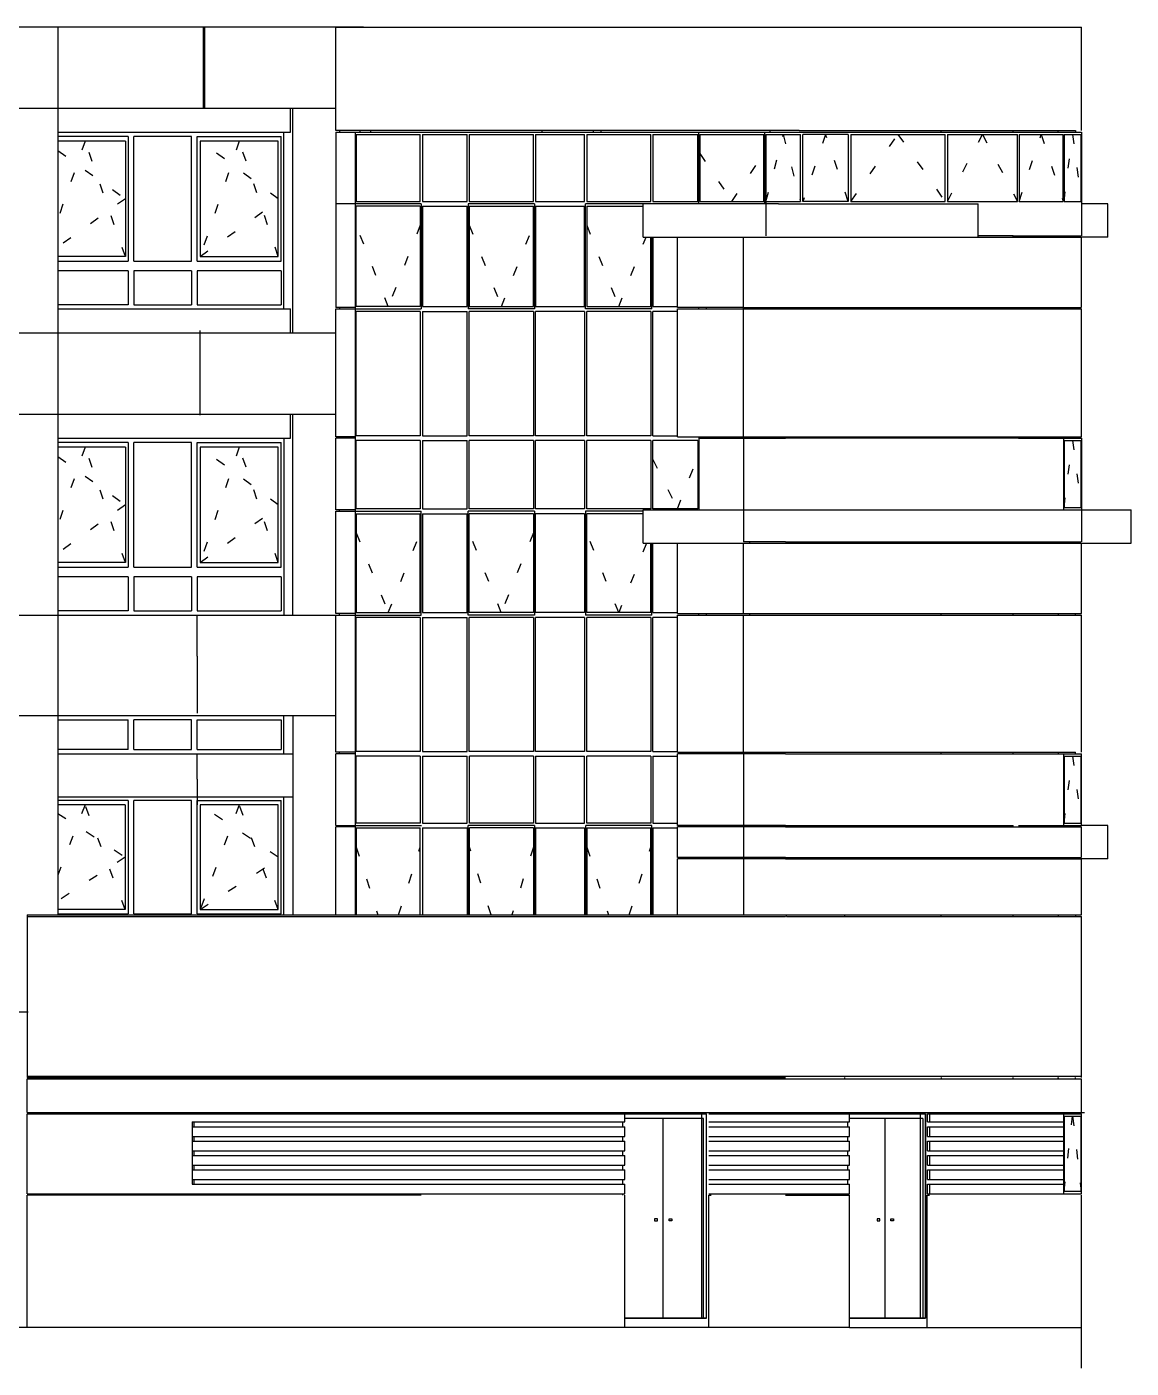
# Model space of a CAD drawing. Header units: metres. Extents: x -54.9 to 38.2, y -3.7 to 17.4.
# Drawn here: x 26.66 to 38.2, y -3.72 to 10.3 of the extents above; entities that cross this region are included whole.
import ezdxf

# ---------------------------------------------------------------- set-up
doc = ezdxf.new("R2010")
doc.units = ezdxf.units.M
for name, pattern in [('CENTER', [1, 0.5, -0.25, 0, -0.25]), ('DASHDOT', [2, 1.25, -0.25, 0.25, -0.25]), ('DASHED', [0.75, 0.5, -0.25]), ('DOT', [0.25, 0, -0.25])]:
    doc.linetypes.add(name, pattern=pattern)
for name, color, linetype in [('1', 7, 'DASHED'), ('3', 7, 'CENTER'), ('4', 7, 'DASHDOT')]:
    doc.layers.add(name, color=color, linetype=linetype)

msp = doc.modelspace()

# ---------------------------------------------------------------- linework, layer by layer
at = {"layer": '1', "color": 1, "linetype": 'CONTINUOUS'}
for p, q in [((24.840732, 10.3), (28.515728, 10.3)), ((28.507744, 9.45), (28.507744, 10.3)), ((28.515728, 10.3), (30.177783, 10.3)), ((28.515728, 9.45), (28.515728, 10.3)), ((28.521739, 9.45), (28.521739, 10.3)), ((29.888622, 10.295), (37.68258, 10.295)), ((29.888622, 9.215), (29.888622, 10.295)), ((30.177783, 10.295), (30.177783, 10.3)), ((37.68258, 9.215), (37.68258, 10.295)), ((25.949903, 9.45), (27.065776, 9.45)), ((26.984504, 9.45), (28.515728, 9.45)), ((28.515728, 9.45), (29.439972, 9.45)), ((29.415999, 9.2), (29.415999, 9.45)), ((29.439972, 9.45), (29.888622, 9.45)), ((29.439972, 7.1), (29.439972, 9.45)), ((26.984504, 9.2), (29.415999, 9.2)), ((29.344131, 7.35), (29.344131, 9.2)), ((34.732789, 9.215), (29.888622, 9.215)), ((29.888622, 9.2), (37.68258, 9.2)), ((29.888622, 9.2), (29.888622, 7.365)), ((29.92897, 9.215), (29.92897, 9.2)), ((30.09124, 9.2), (30.09124, 7.365)), ((30.144936, 9.2), (30.144936, 9.215)), ((30.252293, 9.215), (30.252292, 9.2)), ((32.045818, 9.2), (32.045818, 9.215)), ((32.581256, 9.2), (32.581256, 9.215)), ((32.661832, 9.2), (32.661831, 9.215)), ((33.683139, 8.45), (33.683139, 9.2)), ((34.374746, 8.45), (34.374746, 9.2)), ((34.428442, 9.2), (34.428442, 9.215)), ((34.732789, 9.215), (37.622395, 9.215)), ((36.218678, 9.2), (36.218678, 9.215)), ((36.96798, 9.2), (36.96798, 9.215)), ((37.440093, 9.2), (37.440093, 9.215)), ((37.622386, 9.215), (37.622386, 9.2)), ((37.68258, 9.2), (37.68258, 8.115)), ((30.09124, 8.45), (29.888622, 8.45)), ((30.782848, 8.45), (30.09124, 8.45)), ((30.782848, 8.45), (30.782661, 7.35)), ((31.273666, 8.45), (31.273479, 7.35)), ((31.965274, 8.45), (31.273666, 8.45)), ((31.965274, 8.45), (31.965087, 7.35)), ((32.500873, 7.35), (32.500712, 8.45)), ((33.101431, 8.45), (32.500712, 8.45)), ((34.514944, 8.45), (33.101431, 8.45)), ((33.101431, 8.1), (33.101431, 8.45)), ((34.385901, 8.475), (34.385901, 8.115)), ((34.514944, 8.45), (35.854368, 8.45)), ((35.577307, 8.45), (36.603062, 8.45)), ((36.603062, 8.1), (36.603062, 8.45)), ((37.959399, 8.45), (37.68258, 8.45)), ((37.959399, 8.1), (37.959399, 8.45)), ((33.101431, 8.1), (37.68258, 8.1)), ((33.192481, 7.35), (33.192371, 8.1)), ((33.459405, 7.365), (33.459405, 8.1)), ((34.151173, 7.35), (34.151173, 8.1)), ((36.96798, 8.115), (36.603062, 8.115)), ((36.603062, 8.1), (36.96798, 8.1)), ((36.96798, 8.115), (37.680052, 8.115)), ((36.96798, 8.1), (36.96798, 8.115)), ((37.440093, 8.1), (37.440093, 8.115)), ((37.62239, 8.1), (37.62239, 8.115)), ((37.959399, 8.1), (37.68258, 8.1)), ((37.68258, 7.365), (37.68258, 8.1)), ((26.984504, 7.35), (29.415999, 7.35)), ((29.415999, 7.1), (29.415999, 7.35)), ((29.888613, 7.35), (30.782661, 7.35)), ((29.888613, 6.015), (29.888613, 7.35)), ((30.09124, 7.365), (29.888622, 7.365)), ((29.928965, 7.365), (29.928965, 7.35)), ((31.965087, 7.35), (31.273479, 7.35)), ((33.192481, 7.35), (32.500873, 7.35)), ((34.151013, 7.365), (33.459405, 7.365)), ((33.459566, 7.35), (34.588256, 7.35)), ((33.459566, 6.015), (33.459566, 7.35)), ((33.683139, 7.35), (33.683139, 7.365)), ((33.763683, 7.35), (33.763683, 7.365)), ((34.151013, 7.365), (37.680052, 7.365)), ((34.151173, 6.015), (34.151173, 7.35)), ((34.428442, 7.35), (34.428442, 7.365)), ((34.588256, 7.35), (37.68258, 7.35)), ((36.218678, 7.35), (36.218678, 7.365)), ((36.96798, 7.35), (36.96798, 7.365)), ((37.440093, 7.35), (37.440093, 7.365)), ((37.62239, 7.35), (37.62239, 7.365)), ((37.68258, 6.015), (37.68258, 7.35)), ((25.949903, 7.1), (26.984504, 7.1)), ((26.984504, 7.1), (29.439972, 7.1)), ((28.471582, 6.23926), (28.471582, 7.125)), ((29.415999, 7.1), (29.888622, 7.1)), ((19.474301, 6.25), (26.984508, 6.25)), ((26.984504, 6.25), (29.439972, 6.25)), ((29.416004, 6.25), (29.888622, 6.25)), ((29.416004, 6), (29.416004, 6.25)), ((29.439972, 4.15), (29.439972, 6.25)), ((26.984504, 6), (29.416004, 6)), ((29.344142, 6), (29.34417, 4.15)), ((30.091053, 6.015), (29.888613, 6.015)), ((30.091053, 6), (29.888613, 6)), ((29.888613, 5.25), (29.888613, 6)), ((29.928965, 6), (29.928965, 6.015)), ((33.459566, 6.015), (34.588256, 6.015)), ((33.683299, 6.015), (33.683299, 5.25)), ((33.683299, 6), (34.588256, 6)), ((33.763843, 6), (33.763843, 6.015)), ((34.151173, 6), (34.151173, 4.915)), ((34.218255, 6), (34.218255, 6.015)), ((37.024597, 6), (34.565811, 6)), ((34.588256, 6.015), (37.68258, 6.015)), ((36.218678, 6), (36.218678, 6.015)), ((36.967976, 6), (36.967976, 6.015)), ((37.024597, 6), (37.68258, 6)), ((37.440093, 6.015), (37.440097, 6)), ((37.499287, 5.25), (37.499287, 6)), ((37.622395, 6), (37.622395, 6.015)), ((37.68258, 6), (37.68258, 4.915)), ((30.091053, 5.25), (29.888613, 5.25)), ((29.888613, 5.235), (30.782661, 5.235)), ((29.888613, 4.165), (29.888613, 5.235)), ((29.928967, 5.235), (29.928967, 5.25)), ((30.782661, 4.15), (30.782661, 5.235)), ((31.273479, 4.15), (31.273479, 5.235)), ((31.965087, 5.235), (31.273479, 5.235)), ((32.500873, 5.235), (32.500525, 4.15)), ((33.101592, 5.235), (32.500873, 5.235)), ((33.101592, 5.25), (34.151173, 5.25)), ((33.101592, 4.9), (33.101592, 5.25)), ((34.151173, 5.25), (37.680052, 5.25)), ((37.680052, 5.25), (38.203038, 5.25)), ((38.203038, 4.9), (38.203038, 5.25)), ((34.588256, 4.915), (34.151173, 4.915)), ((34.218255, 4.9), (34.218255, 4.915)), ((34.588256, 4.915), (37.680052, 4.915)), ((36.218678, 4.9), (36.218678, 4.915)), ((36.967976, 4.9), (36.967976, 4.915)), ((37.440095, 4.915), (37.440097, 4.9)), ((37.622395, 4.9), (37.622395, 4.915)), ((33.101592, 4.9), (34.588256, 4.9)), ((33.192481, 4.15), (33.192481, 4.9)), ((33.459566, 4.165), (33.459566, 4.9)), ((34.151173, 4.165), (34.151173, 4.9)), ((34.588256, 4.9), (38.203038, 4.9)), ((34.588256, 4.9), (34.588256, 4.9)), ((37.68258, 4.165), (37.68258, 4.9)), ((19.474301, 4.15), (26.984504, 4.15)), ((26.984504, 4.15), (29.439972, 4.15)), ((28.441494, 3.72), (28.441494, 4.15)), ((29.439972, 4.15), (29.888622, 4.15)), ((30.091053, 4.165), (29.888613, 4.165)), ((29.888613, 4.15), (30.782661, 4.15)), ((29.888613, 2.715), (29.888613, 4.15)), ((29.92897, 4.15), (29.92897, 4.165)), ((33.192481, 4.15), (32.500525, 4.15)), ((33.459566, 4.165), (34.588256, 4.165)), ((33.459566, 4.15), (34.588256, 4.15)), ((33.459566, 2.715), (33.459566, 4.15)), ((33.683299, 4.15), (33.683299, 4.165)), ((33.763843, 4.15), (33.763843, 4.165)), ((34.151173, 2.715), (34.151173, 4.15)), ((34.218255, 4.15), (34.218255, 4.165)), ((34.588256, 4.165), (37.68258, 4.165)), ((34.588256, 4.15), (37.68258, 4.15)), ((36.218678, 4.15), (36.218678, 4.165)), ((36.967976, 4.15), (36.967976, 4.165)), ((37.440096, 4.165), (37.440097, 4.15)), ((37.622395, 4.15), (37.622395, 4.165)), ((37.68258, 2.715), (37.68258, 4.15)), ((28.441494, 3.72), (28.441494, 3.125)), ((19.474296, 3.1), (26.984504, 3.1)), ((26.984504, 3.1), (29.440017, 3.1)), ((29.34418, 3.1), (29.888622, 3.1)), ((29.34418, 2.7), (29.34418, 3.1)), ((29.440017, 3.1), (29.440017, 1.015)), ((26.984504, 2.7), (29.440017, 2.7)), ((28.441318, 2.434778), (28.441318, 2.7)), ((30.091053, 2.715), (29.888613, 2.715)), ((30.091758, 2.7), (29.888622, 2.7)), ((29.888622, 1.95), (29.888622, 2.7)), ((29.928972, 2.7), (29.928972, 2.715)), ((30.091758, 2.7), (30.091758, 1.015)), ((33.459566, 2.715), (34.588256, 2.715)), ((34.588256, 2.7), (33.459936, 2.7)), ((33.459936, 1.95), (33.459936, 2.7)), ((33.540404, 2.7), (33.540404, 2.715)), ((34.151173, 2.715), (34.151173, 1.015)), ((34.588256, 2.715), (37.622392, 2.715)), ((34.588256, 2.7), (37.68258, 2.7)), ((36.218678, 2.7), (36.218678, 2.715)), ((36.96798, 2.7), (36.96798, 2.715)), ((37.024597, 2.7), (37.68258, 2.7)), ((37.440097, 2.715), (37.440097, 2.7)), ((37.499287, 1.95), (37.499287, 2.7)), ((37.622395, 2.7), (37.622395, 2.715)), ((37.68258, 1.95), (37.68258, 2.7)), ((28.441318, 2.434778), (28.441318, 2.166053)), ((26.984504, 2.25), (29.440017, 2.25)), ((29.34418, 1.015), (29.34418, 2.25)), ((29.888622, 1.95), (30.783366, 1.95)), ((30.091758, 1.935), (29.888622, 1.935)), ((29.888622, 1.015), (29.888622, 1.935)), ((29.928972, 1.935), (29.928972, 1.95)), ((31.274184, 1.015), (31.274184, 1.95)), ((31.965792, 1.95), (31.274184, 1.95)), ((31.965792, 1.95), (31.965792, 1.015)), ((32.501243, 1.015), (32.501243, 1.95)), ((34.588256, 1.95), (33.459936, 1.95)), ((34.588256, 1.935), (33.459936, 1.935)), ((33.459936, 1.615), (33.459936, 1.935)), ((33.540404, 1.935), (33.540404, 1.95)), ((34.588256, 1.95), (36.96798, 1.95)), ((34.588256, 1.935), (37.16608, 1.935)), ((36.218678, 1.935), (36.218678, 1.95)), ((36.96798, 1.935), (36.96798, 1.95)), ((37.024597, 1.95), (37.68258, 1.95)), ((37.16608, 1.935), (37.680052, 1.935)), ((37.440097, 1.95), (37.440097, 1.935)), ((37.622393, 1.95), (37.622393, 1.935)), ((37.959399, 1.95), (37.68258, 1.95)), ((37.68258, 1.615), (37.68258, 1.935)), ((37.959399, 1.6), (37.959399, 1.95)), ((34.588256, 1.615), (33.459936, 1.615)), ((34.588256, 1.6), (33.459936, 1.6)), ((33.459936, 1.015), (33.459936, 1.6)), ((33.540404, 1.6), (33.540404, 1.615)), ((34.588256, 1.615), (37.680052, 1.615)), ((34.588256, 1.6), (37.68258, 1.6)), ((36.218678, 1.6), (36.218678, 1.615)), ((36.96798, 1.6), (36.96798, 1.615)), ((37.440097, 1.615), (37.440097, 1.6)), ((37.622392, 1.615), (37.622392, 1.6)), ((37.959399, 1.6), (37.68258, 1.6)), ((37.68258, 1.015), (37.68258, 1.6)), ((26.66172, 1.015), (34.593696, 1.015)), ((26.66172, 1.015), (26.66172, -0.685)), ((26.66172, 1), (34.589571, 1)), ((34.593696, 1.015), (37.68258, 1.015)), ((34.599135, 1), (34.599135, 1.015)), ((34.599135, 1), (37.68258, 1)), ((35.210421, 1), (35.210421, 1.015)), ((36.218678, 1), (36.218678, 1.015)), ((36.96798, 1), (36.96798, 1.015)), ((37.440097, 1.015), (37.440097, 1)), ((37.62239, 1.015), (37.62239, 1)), ((37.68258, -0.685), (37.68258, 1)), ((25.973889, 0), (26.674355, 0)), ((26.66172, -0.67), (34.588747, -0.67)), ((26.66172, -0.685), (34.589571, -0.685)), ((26.66172, -0.7), (35.25923, -0.7)), ((26.66172, -1.05), (26.66172, -0.7)), ((26.70207, -0.7), (26.70207, -0.685)), ((34.588747, -0.67), (37.68258, -0.67)), ((35.210515, -0.7), (35.210515, -0.685)), ((35.210515, -0.7), (37.68258, -0.7)), ((36.218678, -0.685), (36.218678, -0.7)), ((36.967976, -0.7), (36.967976, -0.685)), ((37.440088, -0.685), (37.440088, -0.7)), ((37.440097, -0.7), (37.440097, -0.685)), ((37.622395, -0.7), (37.622395, -0.685)), ((37.68258, -1.05), (37.68258, -0.7)), ((26.66172, -1.05), (35.25923, -1.05)), ((26.66172, -1.065), (33.763416, -1.065)), ((26.66172, -1.9), (26.66172, -1.065)), ((26.70207, -1.065), (26.70207, -1.05)), ((32.908629, -1.15), (32.908629, -1.065)), ((33.715515, -3.2), (33.715515, -1.065)), ((33.763416, -3.2), (33.763416, -1.065)), ((33.787388, -1.065), (36.051953, -1.065)), ((35.210515, -1.05), (37.716495, -1.05)), ((35.25923, -1.15), (35.25923, -1.065)), ((36.002171, -3.2), (36.002171, -1.065)), ((36.051953, -3.2), (36.051953, -1.065)), ((36.072485, -1.065), (37.68258, -1.065)), ((36.072485, -1.15), (36.072485, -1.065)), ((36.097707, -1.15), (36.097707, -1.065)), ((37.499287, -1.15), (37.499287, -1.065)), ((37.499287, -1.9), (37.499287, -1.065)), ((37.622395, -1.065), (37.622395, -1.05)), ((37.68258, -1.9), (37.68258, -1.065)), ((28.38688, -1.15), (32.908629, -1.15)), ((28.38688, -1.15), (28.38688, -1.8)), ((28.38688, -1.2), (32.908629, -1.2)), ((28.407057, -1.2), (28.407057, -1.15)), ((32.908629, -1.3), (32.908629, -1.2)), ((33.787388, -1.15), (35.25923, -1.15)), ((33.787388, -1.2), (35.25923, -1.2)), ((35.25923, -1.3), (35.25923, -1.2)), ((36.072485, -1.15), (37.499287, -1.15)), ((36.072485, -1.2), (37.499287, -1.2)), ((36.072485, -1.3), (36.072485, -1.2)), ((36.097707, -1.3), (36.097707, -1.2)), ((37.499287, -1.3), (37.499287, -1.2)), ((28.38688, -1.3), (32.908629, -1.3)), ((28.38688, -1.35), (32.908629, -1.35)), ((28.407057, -1.35), (28.407057, -1.3)), ((32.908629, -1.45), (32.908629, -1.35)), ((33.787388, -1.3), (35.25923, -1.3)), ((33.787388, -1.35), (35.25923, -1.35)), ((35.25923, -1.45), (35.25923, -1.35)), ((36.072485, -1.3), (37.499287, -1.3)), ((36.072485, -1.35), (37.499287, -1.35)), ((36.072485, -1.45), (36.072485, -1.35)), ((36.097707, -1.45), (36.097707, -1.35)), ((37.499287, -1.45), (37.499287, -1.35)), ((28.38688, -1.45), (32.908629, -1.45)), ((28.38688, -1.5), (32.908629, -1.5)), ((28.407057, -1.5), (28.407057, -1.45)), ((32.908629, -1.6), (32.908629, -1.5)), ((33.787388, -1.45), (35.25923, -1.45)), ((33.787388, -1.5), (35.25923, -1.5)), ((35.25923, -1.6), (35.25923, -1.5)), ((36.072485, -1.45), (37.499287, -1.45)), ((36.072485, -1.5), (37.499287, -1.5)), ((36.072485, -1.6), (36.072485, -1.5)), ((36.097707, -1.6), (36.097707, -1.5)), ((37.499287, -1.6), (37.499287, -1.5)), ((28.38688, -1.6), (32.908629, -1.6)), ((28.38688, -1.65), (32.908629, -1.65)), ((28.407057, -1.65), (28.407057, -1.6)), ((32.908629, -1.75), (32.908629, -1.65)), ((33.787388, -1.6), (35.25923, -1.6)), ((33.787388, -1.65), (35.25923, -1.65)), ((35.25923, -1.75), (35.25923, -1.65)), ((36.072485, -1.6), (37.499287, -1.6)), ((36.072485, -1.65), (37.499287, -1.65)), ((36.072485, -1.75), (36.072485, -1.65)), ((36.097707, -1.75), (36.097707, -1.65)), ((37.499287, -1.75), (37.499287, -1.65)), ((28.38688, -1.75), (32.908629, -1.75)), ((28.38688, -1.8), (32.908629, -1.8)), ((28.407057, -1.8), (28.407057, -1.75)), ((32.908629, -1.9), (32.908629, -1.8)), ((33.787388, -1.75), (35.25923, -1.75)), ((33.787388, -1.8), (35.25923, -1.8)), ((35.25923, -1.9), (35.25923, -1.8)), ((36.072485, -1.75), (37.499287, -1.75)), ((36.072485, -1.8), (37.499287, -1.8)), ((36.072485, -1.9), (36.072485, -1.8)), ((36.097707, -1.9), (36.097707, -1.8)), ((37.499287, -1.9), (37.499287, -1.8)), ((26.66172, -1.9), (32.908629, -1.9)), ((30.782091, -1.915), (26.66172, -1.915)), ((26.66172, -3.3), (26.66172, -1.915)), ((26.70207, -1.915), (26.70207, -1.9)), ((32.90862, -3.3), (32.90862, -1.915)), ((33.787388, -1.9), (35.25923, -1.9)), ((34.589697, -1.915), (35.259275, -1.915)), ((35.259275, -3.3), (35.259275, -1.915)), ((36.072485, -1.9), (37.68258, -1.9)), ((37.68258, -3.72388), (37.68258, -1.915)), ((32.90862, -3.2), (33.763416, -3.2)), ((35.259275, -3.2), (36.051953, -3.2)), ((35.259275, -3.3), (24.157084, -3.3)), ((35.259275, -3.3), (37.68258, -3.3))]:
    msp.add_line(p, q, dxfattribs=at)
at = {"layer": '1', "color": 1, "linetype": 'DOT'}
for p, q in [((33.203475, 5.775), (33.459405, 5.26)), ((33.459405, 5.26), (33.662139, 5.775))]:
    msp.add_line(p, q, dxfattribs=at)
at = {"layer": '1', "color": 1, "linetype": 'CONTINUOUS'}
for points in [[(26.984508, 10.3), (26.984504, 9.9), (26.984504, 6.7), (26.984504, 3.5), (26.984504, 1.015)], [(30.09124, 8.45), (30.091053, 7.35), (30.091053, 6), (30.091053, 5.235), (30.091053, 4.15), (30.091053, 2.7)], [(31.965087, 5.235), (31.965087, 4.15), (31.273479, 4.15)], [(33.192851, 1.015), (33.192851, 1.95), (32.501243, 1.95)], [(33.78737, -3.3), (33.78737, -1.915), (33.811334, -1.915)], [(36.071253, -3.3), (36.071253, -1.915), (36.096148, -1.915)]]:
    msp.add_lwpolyline(points, dxfattribs=at)
at = {"layer": '3', "color": 1, "linetype": 'CONTINUOUS'}
for p, q in [((33.763416, -1.065), (32.908629, -1.065)), ((33.312056, -3.2), (33.312056, -1.115)), ((33.763416, -3.2), (33.763416, -1.065)), ((36.024039, -1.115), (35.25923, -1.115)), ((35.633238, -3.2), (35.633238, -1.115)), ((36.024039, -1.115), (36.024039, -3.2)), ((32.890788, -1.2), (32.890788, -1.15)), ((35.242438, -1.2), (35.242438, -1.15)), ((32.890788, -1.35), (32.890788, -1.3)), ((35.242438, -1.35), (35.242438, -1.3)), ((32.890788, -1.5), (32.890788, -1.45)), ((35.242438, -1.5), (35.242438, -1.45)), ((32.890788, -1.65), (32.890788, -1.6)), ((35.242438, -1.65), (35.242438, -1.6)), ((32.890788, -1.8), (32.890788, -1.75)), ((35.242438, -1.8), (35.242438, -1.75)), ((32.890788, -1.915), (32.890788, -1.9)), ((35.242438, -1.915), (35.242438, -1.9)), ((33.763416, -3.2), (32.90862, -3.2)), ((36.051953, -3.2), (35.259275, -3.2))]:
    msp.add_line(p, q, dxfattribs=at)
for points in [[(33.733325, -3.2), (33.733325, -1.115), (32.908629, -1.115)], [(35.25923, -1.065), (36.051953, -1.065), (36.051953, -3.2)], [(33.251875, -2.163293), (33.221784, -2.163293), (33.221784, -2.184387), (33.251875, -2.184387), (33.251875, -2.163293)], [(33.372238, -2.163293), (33.402328, -2.163293), (33.402328, -2.184387), (33.372238, -2.184387), (33.372238, -2.163293)], [(35.57741, -2.163293), (35.549496, -2.163293), (35.549496, -2.184387), (35.57741, -2.184387), (35.57741, -2.163293)], [(35.689067, -2.163293), (35.716981, -2.163293), (35.716981, -2.184387), (35.689067, -2.184387), (35.689067, -2.163293)]]:
    msp.add_lwpolyline(points, dxfattribs=at)
at = {"layer": '4', "color": 1, "linetype": 'CONTINUOUS'}
for p, q in [((27.719388, 9.155), (26.984504, 9.155)), ((27.719388, 9.155), (27.719388, 7.85)), ((27.779563, 7.85), (27.779563, 9.155)), ((28.381319, 9.155), (27.779563, 9.155)), ((28.381319, 7.85), (28.381319, 9.155)), ((28.441494, 7.85), (28.441494, 9.155)), ((28.441494, 9.155), (29.317048, 9.155)), ((29.317048, 7.85), (29.317048, 9.155)), ((30.102395, 9.175), (30.771693, 9.175)), ((30.794003, 9.175), (31.262511, 9.175)), ((31.284821, 9.175), (31.954119, 9.175)), ((31.976429, 9.175), (32.489557, 9.175)), ((32.511867, 9.175), (33.181165, 9.175)), ((33.203475, 9.175), (33.671984, 9.175)), ((33.694293, 9.175), (34.363591, 9.175)), ((34.385901, 9.175), (34.74572, 9.175)), ((35.244, 9.175), (34.772105, 9.175)), ((35.273187, 9.175), (36.257244, 9.175)), ((36.281592, 9.175), (37.014206, 9.175)), ((37.031144, 9.175), (37.49274, 9.175)), ((37.501815, 9.175), (37.680052, 9.175)), ((27.6893, 9.105), (26.984504, 9.105)), ((30.771693, 8.425), (30.102395, 8.425)), ((30.794003, 8.425), (31.262511, 8.425)), ((31.284821, 8.425), (31.954119, 8.425)), ((31.976429, 8.425), (32.489557, 8.425)), ((32.511867, 8.425), (33.101431, 8.425)), ((26.984504, 7.85), (27.719388, 7.85)), ((27.719388, 7.75), (26.984504, 7.75)), ((27.719388, 7.75), (27.719388, 7.395)), ((27.779563, 7.85), (28.381319, 7.85)), ((27.779563, 7.75), (27.779563, 7.395)), ((28.381319, 7.75), (27.779563, 7.75)), ((28.381319, 7.75), (28.381319, 7.395)), ((28.441494, 7.85), (29.317048, 7.85)), ((28.441494, 7.75), (28.441494, 7.395)), ((29.317048, 7.75), (28.441494, 7.75)), ((29.317048, 7.75), (29.317048, 7.395)), ((27.719388, 7.395), (26.984504, 7.395)), ((27.779563, 7.395), (28.381319, 7.395)), ((28.441494, 7.395), (29.317048, 7.395)), ((30.771506, 7.325), (30.102208, 7.325)), ((30.793816, 7.325), (31.262324, 7.325)), ((31.953932, 7.325), (31.284634, 7.325)), ((32.48937, 7.325), (31.976242, 7.325)), ((33.181326, 7.325), (32.512028, 7.325)), ((33.459566, 7.325), (33.203636, 7.325)), ((33.203636, 6.025), (33.203636, 7.325)), ((27.719388, 5.955), (26.984504, 5.955)), ((27.6893, 5.905), (26.984504, 5.905)), ((27.719388, 5.955), (27.719388, 4.65)), ((27.779563, 4.65), (27.779563, 5.955)), ((28.381319, 5.955), (27.779563, 5.955)), ((28.381319, 4.65), (28.381319, 5.955)), ((28.441494, 4.65), (28.441494, 5.955)), ((28.441494, 5.955), (29.317048, 5.955)), ((29.317048, 4.65), (29.317048, 5.955)), ((30.771506, 5.975), (30.102208, 5.975)), ((30.793816, 5.975), (31.262324, 5.975)), ((31.953932, 5.975), (31.284634, 5.975)), ((32.48937, 5.975), (31.976242, 5.975)), ((33.181326, 5.975), (32.512028, 5.975)), ((33.203636, 6.025), (33.459566, 6.025)), ((33.672144, 5.975), (33.203636, 5.975)), ((37.501815, 5.975), (37.680052, 5.975)), ((30.102208, 5.21), (30.771506, 5.21)), ((30.793816, 5.21), (31.262324, 5.21)), ((31.953932, 5.21), (31.284634, 5.21)), ((32.48937, 5.21), (31.976242, 5.21)), ((33.101592, 5.21), (32.512028, 5.21)), ((33.181326, 4.175), (33.181326, 4.9)), ((33.203636, 4.175), (33.203636, 4.9)), ((26.984504, 4.65), (27.719388, 4.65)), ((27.779563, 4.65), (28.381319, 4.65)), ((28.441494, 4.65), (29.317048, 4.65)), ((27.719388, 4.55), (26.984504, 4.55)), ((27.719388, 4.55), (27.719388, 4.195)), ((27.779563, 4.55), (27.779563, 4.195)), ((28.381319, 4.55), (27.779563, 4.55)), ((28.381319, 4.55), (28.381319, 4.195)), ((28.441494, 4.55), (28.441494, 4.195)), ((29.317048, 4.55), (28.441494, 4.55)), ((29.317048, 4.55), (29.317048, 4.195)), ((27.719388, 4.195), (26.984504, 4.195)), ((27.779563, 4.195), (28.381319, 4.195)), ((28.441494, 4.195), (29.317048, 4.195)), ((30.771506, 4.125), (30.102208, 4.125)), ((30.793816, 4.125), (31.262324, 4.125)), ((31.953932, 4.125), (31.284634, 4.125)), ((32.48937, 4.125), (31.976242, 4.125)), ((33.181326, 4.125), (32.512028, 4.125)), ((33.203636, 4.175), (33.459566, 4.175)), ((33.459566, 4.125), (33.203636, 4.125)), ((33.203636, 2.725), (33.203636, 4.125)), ((26.984504, 3.055), (27.719042, 3.055)), ((27.719042, 2.745), (27.719042, 3.055)), ((27.779232, 2.745), (27.779232, 3.055)), ((28.381131, 3.055), (27.779232, 3.055)), ((28.381131, 2.745), (28.381131, 3.055)), ((28.441321, 2.745), (28.441321, 3.055)), ((27.719042, 2.745), (26.984504, 2.745)), ((27.779232, 2.745), (28.381131, 2.745)), ((28.441321, 2.745), (29.317083, 2.745)), ((30.772211, 2.675), (30.102913, 2.675)), ((30.794521, 2.675), (31.263029, 2.675)), ((31.954637, 2.675), (31.285339, 2.675)), ((31.976947, 2.675), (32.490075, 2.675)), ((33.181696, 2.675), (32.512398, 2.675)), ((33.203636, 2.725), (33.459566, 2.725)), ((33.204006, 2.675), (33.459936, 2.675)), ((37.501815, 2.675), (37.680052, 2.675)), ((27.719041, 2.211447), (26.984504, 2.211447)), ((27.688946, 2.166053), (26.984504, 2.166053)), ((27.719041, 2.211447), (27.719041, 1.026645)), ((27.77923, 1.026645), (27.77923, 2.211447)), ((28.381128, 2.211447), (27.77923, 2.211447)), ((28.381128, 1.026645), (28.381128, 2.211447)), ((28.441318, 1.026645), (28.441318, 2.211447)), ((28.441318, 2.211447), (29.317079, 2.211447)), ((29.317079, 1.026645), (29.317079, 2.211447)), ((30.102913, 1.925), (30.772211, 1.925)), ((30.102913, 1.925), (30.102913, 1.015)), ((30.772211, 1.015), (30.772211, 1.925)), ((30.794521, 1.925), (31.263029, 1.925)), ((30.794521, 1.925), (30.794521, 1.015)), ((31.263029, 1.925), (31.263029, 1.015)), ((31.954637, 1.925), (31.285339, 1.925)), ((31.285339, 1.015), (31.285339, 1.925)), ((31.954637, 1.925), (31.954637, 1.015)), ((31.976947, 1.925), (32.490075, 1.925)), ((31.976947, 1.925), (31.976947, 1.015)), ((32.490075, 1.925), (32.490075, 1.015)), ((32.512398, 1.925), (33.181696, 1.925)), ((32.512398, 1.925), (32.512398, 1.015)), ((33.181696, 1.015), (33.181696, 1.925)), ((33.204006, 1.925), (33.459936, 1.925)), ((33.204006, 1.925), (33.204006, 1.015)), ((26.984504, 1.026645), (27.719041, 1.026645)), ((27.77923, 1.026645), (28.381128, 1.026645)), ((28.441318, 1.026645), (29.317079, 1.026645)), ((37.501815, -1.09), (37.680052, -1.09))]:
    msp.add_line(p, q, dxfattribs=at)
at = {"layer": '4', "color": 1, "linetype": 'DOT'}
for p, q in [((29.28696, 8.5025), (28.471582, 9.105)), ((29.28696, 5.3025), (28.471582, 5.905)), ((29.286984, 1.619046), (28.471413, 2.166053)), ((30.102913, 1.725), (30.329199, 1.015)), ((30.545924, 1.015), (30.772211, 1.725)), ((31.511625, 1.015), (31.285339, 1.725)), ((31.954637, 1.725), (31.72835, 1.015)), ((32.512398, 1.725), (32.738685, 1.015)), ((32.95541, 1.015), (33.181696, 1.725))]:
    msp.add_line(p, q, dxfattribs=at)
at = {"layer": '4', "color": 1, "linetype": 'CONTINUOUS'}
for points in [[(30.102395, 9.175), (30.102395, 8.475), (30.771693, 8.475), (30.771693, 9.175)], [(30.794003, 9.175), (30.794003, 8.475), (31.262511, 8.475), (31.262511, 9.175)], [(31.284821, 9.175), (31.284821, 8.475), (31.954119, 8.475), (31.954119, 9.175)], [(31.976429, 9.175), (31.976429, 8.475), (32.489557, 8.475), (32.489557, 9.175)], [(32.511867, 9.175), (32.511867, 8.475), (33.181165, 8.475), (33.181165, 9.175)], [(33.203475, 9.175), (33.203475, 8.475), (33.671984, 8.475), (33.671984, 9.175)], [(33.694293, 9.175), (33.694293, 8.475), (34.363591, 8.475), (34.363591, 9.175)], [(34.385901, 9.175), (34.385901, 8.475), (34.74572, 8.475), (34.74572, 9.175)], [(35.244, 9.175), (35.244, 8.475), (34.772105, 8.475), (34.772105, 9.175)], [(35.273187, 9.175), (35.273187, 8.475), (36.257244, 8.475), (36.257244, 9.175)], [(36.281592, 9.175), (36.281592, 8.475), (37.014206, 8.475), (37.014206, 9.175)], [(37.031144, 9.175), (37.031144, 8.475), (37.49274, 8.475), (37.49274, 9.175)], [(37.501815, 9.175), (37.501815, 8.475), (37.680052, 8.475), (37.680052, 9.175)], [(27.6893, 9.105), (27.6893, 7.9), (26.984504, 7.9)], [(28.471582, 7.9), (29.28696, 7.9), (29.28696, 9.105), (28.471582, 9.105), (28.471582, 7.9)], [(30.771693, 8.425), (30.771693, 7.375), (30.102395, 7.375), (30.102395, 8.425)], [(30.794003, 8.425), (30.794003, 7.375), (31.262511, 7.375), (31.262511, 8.425)], [(31.284821, 8.425), (31.284821, 7.375), (31.954119, 7.375), (31.954119, 8.425)], [(31.976429, 8.425), (31.976429, 7.375), (32.489557, 7.375), (32.489557, 8.425)], [(32.511867, 8.425), (32.511867, 7.375), (33.181165, 7.375), (33.181165, 8.1)], [(33.203475, 8.1), (33.203475, 7.375), (33.459405, 7.375)], [(30.771506, 7.325), (30.771506, 6.025), (30.102208, 6.025), (30.102208, 7.325)], [(30.793816, 7.325), (30.793816, 6.025), (31.262324, 6.025), (31.262324, 7.325)], [(31.953932, 7.325), (31.953932, 6.025), (31.284634, 6.025), (31.284634, 7.325)], [(32.48937, 7.325), (32.48937, 6.025), (31.976242, 6.025), (31.976242, 7.325)], [(33.181326, 7.325), (33.181326, 6.025), (32.512028, 6.025), (32.512028, 7.325)], [(27.6893, 5.905), (27.6893, 4.7), (26.984504, 4.7)], [(28.471582, 4.7), (29.28696, 4.7), (29.28696, 5.905), (28.471582, 5.905), (28.471582, 4.7)], [(30.771506, 5.975), (30.771506, 5.26), (30.102208, 5.26), (30.102208, 5.975)], [(30.793816, 5.975), (30.793816, 5.26), (31.262324, 5.26), (31.262324, 5.975)], [(31.953932, 5.975), (31.953932, 5.26), (31.284634, 5.26), (31.284634, 5.975)], [(32.48937, 5.975), (32.48937, 5.26), (31.976242, 5.26), (31.976242, 5.975)], [(33.181326, 5.975), (33.181326, 5.26), (32.512028, 5.26), (32.512028, 5.975)], [(33.672144, 5.975), (33.672144, 5.26), (33.203636, 5.26), (33.203636, 5.975)], [(37.501815, 5.975), (37.501815, 5.275), (37.680052, 5.275), (37.680052, 5.975)], [(30.102208, 5.21), (30.102208, 4.175), (30.771506, 4.175), (30.771506, 5.21)], [(30.793816, 5.21), (30.793816, 4.175), (31.262324, 4.175), (31.262324, 5.21)], [(31.953932, 5.21), (31.953932, 4.175), (31.284634, 4.175), (31.284634, 5.21)], [(32.48937, 5.21), (32.48937, 4.175), (31.976242, 4.175), (31.976242, 5.21)], [(33.181326, 4.175), (32.512028, 4.175), (32.512028, 5.21)], [(30.771506, 4.125), (30.771506, 2.725), (30.102208, 2.725), (30.102208, 4.125)], [(30.793816, 4.125), (30.793816, 2.725), (31.262324, 2.725), (31.262324, 4.125)], [(31.953932, 4.125), (31.953932, 2.725), (31.284634, 2.725), (31.284634, 4.125)], [(32.48937, 4.125), (32.48937, 2.725), (31.976242, 2.725), (31.976242, 4.125)], [(33.181326, 4.125), (33.181326, 2.725), (32.512028, 2.725), (32.512028, 4.125)], [(28.441321, 3.055), (29.317083, 3.055), (29.317083, 2.745)], [(30.772211, 2.675), (30.772211, 1.975), (30.102913, 1.975), (30.102913, 2.675)], [(30.794521, 2.675), (30.794521, 1.975), (31.263029, 1.975), (31.263029, 2.675)], [(31.954637, 2.675), (31.954637, 1.975), (31.285339, 1.975), (31.285339, 2.675)], [(31.976947, 2.675), (31.976947, 1.975), (32.490075, 1.975), (32.490075, 2.675)], [(33.181696, 2.675), (33.181696, 1.975), (32.512398, 1.975), (32.512398, 2.675)], [(33.204006, 2.675), (33.204006, 1.975), (33.459936, 1.975)], [(37.501815, 2.675), (37.501815, 1.975), (37.680052, 1.975), (37.680052, 2.675)], [(27.688946, 2.166053), (27.688946, 1.072039), (26.984504, 1.072039)], [(28.471413, 1.072039), (29.286984, 1.072039), (29.286984, 2.166053), (28.471413, 2.166053), (28.471413, 1.072039)], [(37.501815, -1.09), (37.501815, -1.875), (37.680052, -1.875), (37.680052, -1.09)]]:
    msp.add_lwpolyline(points, dxfattribs=at)
at = {"layer": '4', "color": 1, "linetype": 'DOT'}
for points in [[(34.385901, 8.475), (34.565811, 9.175), (34.74572, 8.475)], [(35.244, 8.475), (35.008053, 9.175), (34.772105, 8.475)], [(35.273187, 8.475), (35.765216, 9.175), (36.257244, 8.475)], [(36.281592, 8.475), (36.647899, 9.175), (37.014206, 8.475)], [(37.031144, 8.475), (37.261942, 9.175), (37.49274, 8.475)], [(37.501815, 8.475), (37.590933, 9.175), (37.680052, 8.475)], [(27.6893, 7.9), (27.268071, 9.105), (26.984504, 8.293805)], [(26.984504, 9.006549), (27.6893, 8.5025), (26.984504, 7.998451)], [(29.28696, 7.9), (28.879271, 9.105), (28.471582, 7.9), (29.28696, 8.48106)], [(33.694293, 8.975), (34.028942, 8.475), (34.363591, 8.975)], [(30.771693, 8.225), (30.437044, 7.375), (30.102395, 8.225)], [(31.284821, 8.225), (31.61947, 7.375), (31.954119, 8.225)], [(32.511867, 8.225), (32.846516, 7.375), (33.131952, 8.1)], [(27.6893, 4.7), (27.268071, 5.905), (26.984504, 5.093805)], [(29.28696, 4.7), (28.879271, 5.905), (28.471582, 4.7), (29.28696, 5.28106)], [(37.501815, 5.275), (37.590933, 5.975), (37.680052, 5.275)], [(26.984504, 5.806549), (27.6893, 5.3025), (26.984504, 4.798451)], [(30.102208, 5.01), (30.436857, 4.175), (30.771506, 5.01)], [(31.953932, 5.01), (31.619283, 4.175), (31.284634, 5.01)], [(33.13724, 4.9), (32.846677, 4.175), (32.512028, 5.01)], [(37.501815, 1.975), (37.590933, 2.675), (37.680052, 1.975)], [(27.688946, 1.072039), (27.267618, 2.166053), (26.984504, 1.430925)], [(29.286984, 1.072039), (28.879198, 2.166053), (28.471413, 1.072039), (29.286984, 1.599581)], [(26.984504, 2.076331), (27.688946, 1.619046), (26.984504, 1.161761)], [(37.501815, -1.875), (37.590933, -1.09), (37.680052, -1.875)]]:
    msp.add_lwpolyline(points, dxfattribs=at)

doc.saveas('drawing.dxf')
